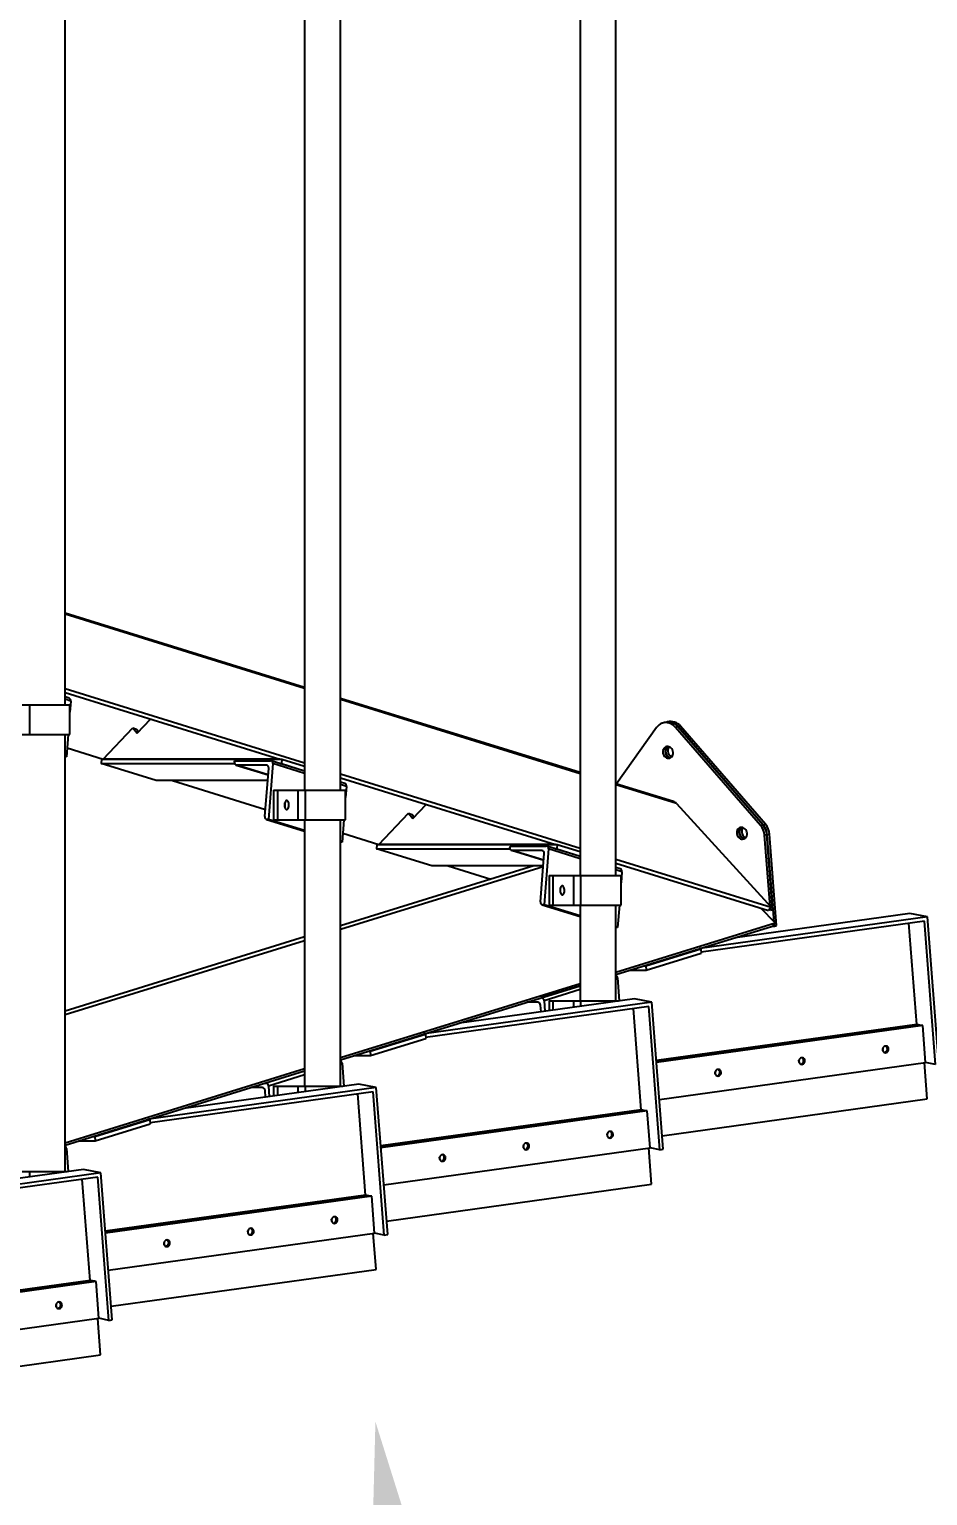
# Model space of a CAD drawing. Header units: millimetres. Extents: x 122 to 2816, y -707 to 556.
# Drawn here: x 830.68 to 841.66, y 300.02 to 317.95 of the extents above; entities that cross this region are included whole.
import ezdxf

# ---------------------------------------------------------------- set-up
doc = ezdxf.new("R2010")
doc.units = ezdxf.units.MM
doc.header["$PDSIZE"] = -1
doc.layers.add('FORMAT', color=7, linetype='Continuous')
doc.styles.add('SLDTEXTSTYLE7', font='TXT', dxfattribs={"width": 0.75})
doc.dimstyles.new('SLDDIMSTYLE3', dxfattribs={"dimtxt": 1.852083, "dimasz": 1.852083, "dimexe": 0, "dimexo": 0.625, "dimgap": 0.463021, "dimtad": 1, "dimdec": 0, "dimlfac": 110, "dimrnd": 1e-09, "dimzin": 12, "dimtxsty": 'SLDTEXTSTYLE7', "dimsah": 1, "dimcen": 2.5, "dimazin": 3, "dimtfac": 1, "dimtdec": 0, "dimtmove": 0, "dimatfit": 3, "dimfrac": 2, "dimtzin": 12})
doc.dimstyles.new('SLDDIMSTYLE5', dxfattribs={"dimtxt": 1.852083, "dimasz": 1.852083, "dimexe": 0, "dimexo": 0.625, "dimgap": 0.463021, "dimtad": 1, "dimlfac": 110, "dimzin": 12, "dimtxsty": 'SLDTEXTSTYLE7', "dimsah": 1, "dimcen": 2.5, "dimadec": 1, "dimazin": 3, "dimtfac": 1, "dimtdec": 1, "dimtmove": 0, "dimatfit": 3, "dimfrac": 2, "dimtzin": 12})

# ---------------------------------------------------------------- blocks, each defined once
blk = doc.blocks.new('*D1071')
at = {"layer": 'Defpoints', "color": 0}
for p in [(861.351, 305.043), (826.351, 299.588), (835.568, 294.59), (812.714, 291.407), (823.623, 291.407)]:
    blk.add_point(p, dxfattribs=at)
at = {"layer": 'FORMAT', "color": 0, "lineweight": -2}
blk.add_line((823.686, 291.407), (835.65, 291.407), dxfattribs=at)
blk.add_arc((773.851, 291.407), 61.799, 1.71718, 7.14078, dxfattribs=at)
at = {"layer": 'FORMAT', "color": 0}
for points in [[(834.865, 299.046), (835.476, 299.132), (834.913, 300.923)], [(835.931, 293.263), (835.313, 293.254), (835.65, 291.407)]]:
    blk.add_solid(points, dxfattribs=at)
at = {"layer": 'FORMAT', "color": 0, "insert": (837.526, 299.12), "char_height": 1.8521, "attachment_point": 1, "rotation": 275.2523, "style": 'SLDTEXTSTYLE7'}
blk.add_mtext('\\A1;8.9°', dxfattribs=at)
blk = doc.blocks.new('*D1073')
at = {"layer": 'Defpoints', "color": 0}
for p in [(878.623, 336.861), (886.025, 336.861), (823.623, 291.407)]:
    blk.add_point(p, dxfattribs=at)
at = {"layer": 'FORMAT', "color": 0, "lineweight": -2}
for p, q in [((878.686, 336.861), (886.025, 336.861)), ((886.025, 293.259), (886.025, 335.009)), ((823.686, 291.407), (886.025, 291.407))]:
    blk.add_line(p, q, dxfattribs=at)
at = {"layer": 'FORMAT', "color": 0}
for points in [[(885.716, 335.009), (886.333, 335.009), (886.025, 336.861)], [(885.716, 293.259), (886.333, 293.259), (886.025, 291.407)]]:
    blk.add_solid(points, dxfattribs=at)
at = {"layer": 'FORMAT', "color": 0, "insert": (883.709, 314.256), "char_height": 1.8521, "attachment_point": 2, "rotation": 90, "style": 'SLDTEXTSTYLE7'}
blk.add_mtext('\\A1;5000', dxfattribs=at)

msp = doc.modelspace()

# ---------------------------------------------------------------- linework, layer by layer
at = {"color": 7, "linetype": 'Continuous', "lineweight": 25}
for p, q in [((831.117749, 309.687359), (831.117749, 321.976968)), ((834.04684, 321.976968), (834.04684, 308.644274)), ((834.485931, 308.644274), (834.485931, 321.976968)), ((837.415022, 321.976968), (837.415022, 307.601189)), ((837.854113, 307.601189), (837.854113, 321.976968)), ((834.04684, 309.901707), (831.117749, 310.808601)), ((831.117749, 309.887296), (834.04684, 308.980402)), ((831.117749, 309.837925), (833.745337, 309.024381)), ((830.595881, 309.687359), (830.684238, 309.687359)), ((830.684238, 309.687359), (830.684238, 309.323723)), ((830.684238, 309.687359), (831.178503, 309.687359)), ((831.168179, 309.768977), (831.117749, 309.784591)), ((831.188916, 309.734241), (831.178503, 309.59972)), ((831.178503, 309.323723), (831.178503, 309.687359)), ((837.415022, 308.858863), (834.485931, 309.765757)), ((831.99961, 309.34201), (832.163718, 309.514076)), ((838.44897, 309.473243), (838.422018, 309.464899)), ((838.482651, 309.479336), (838.481741, 309.479054)), ((830.595881, 309.323723), (830.684238, 309.323723)), ((830.684238, 309.323723), (831.178503, 309.323723)), ((831.117749, 303.981706), (831.117749, 309.323723)), ((831.15714, 309.323723), (831.136066, 309.051465)), ((831.585333, 309.024381), (831.948857, 309.405535)), ((831.948857, 309.405535), (831.99961, 309.34201)), ((831.948857, 309.405535), (831.993776, 309.391628)), ((831.993776, 309.391628), (832.018007, 309.361299)), ((838.349472, 309.411443), (837.858507, 308.721552)), ((838.610454, 309.419787), (838.583502, 309.411443)), ((839.620934, 308.214128), (838.583502, 309.411443)), ((839.647886, 308.222472), (838.610454, 309.419787)), ((838.644135, 309.42588), (838.617183, 309.417535)), ((839.654615, 308.22022), (838.617183, 309.417535)), ((839.681567, 308.228565), (838.644135, 309.42588)), ((831.144534, 309.16086), (831.585333, 309.024381)), ((831.136066, 309.051465), (831.117749, 309.057136)), ((831.12032, 309.051465), (831.117749, 309.051586)), ((831.136066, 309.051465), (831.12032, 309.051465)), ((831.563121, 309.024381), (831.558948, 308.970478)), ((831.558948, 308.970478), (833.190854, 308.970478)), ((832.232741, 308.761861), (831.558948, 308.970478)), ((831.563121, 309.024381), (833.767549, 309.024381)), ((833.745337, 309.024381), (831.585333, 309.024381)), ((833.1885, 308.987279), (833.189891, 309.005247)), ((833.189891, 309.005247), (833.630777, 309.005247)), ((833.209237, 308.952543), (833.601549, 308.831076)), ((833.579366, 308.951344), (833.21721, 308.951344)), ((833.562181, 308.322471), (833.608077, 308.915408)), ((833.659487, 308.969312), (833.606637, 308.286536)), ((834.04684, 308.877697), (833.63875, 309.004048)), ((833.747177, 308.970478), (833.763377, 308.970478)), ((833.767549, 309.024381), (833.763377, 308.970478)), ((833.763377, 308.970478), (834.04684, 308.882713)), ((833.767549, 309.024381), (834.04684, 308.937908)), ((833.596192, 308.761861), (832.232741, 308.761861)), ((832.433222, 308.761861), (833.568973, 308.410214)), ((834.485931, 308.844452), (837.415022, 307.937557)), ((834.485931, 308.795081), (837.114298, 307.981296)), ((834.537139, 308.725892), (834.485931, 308.741747)), ((838.556788, 308.505353), (837.854113, 308.722913)), ((833.667604, 308.644274), (833.667604, 308.280637)), ((833.667604, 308.644274), (833.714841, 308.644274)), ((833.714841, 308.644274), (833.714841, 308.280637)), ((833.714841, 308.644274), (833.964841, 308.644274)), ((833.964841, 308.644274), (833.964841, 308.280637)), ((833.964841, 308.644274), (834.053198, 308.644274)), ((834.053198, 308.644274), (834.053198, 308.280637)), ((834.053198, 308.644274), (834.547464, 308.644274)), ((834.557876, 308.691155), (834.547464, 308.556635)), ((834.547464, 308.280637), (834.547464, 308.644274)), ((834.954293, 307.981296), (835.317817, 308.36245)), ((835.317817, 308.36245), (835.36857, 308.298924)), ((835.317817, 308.36245), (835.362737, 308.348542)), ((835.36857, 308.298924), (835.532678, 308.470991)), ((838.594186, 308.480892), (839.749934, 307.21463)), ((833.582918, 308.287734), (834.04684, 308.144096)), ((833.606637, 308.286536), (833.590891, 308.286536)), ((834.04684, 308.150242), (833.606637, 308.286536)), ((833.667604, 308.280637), (833.714841, 308.280637)), ((833.714841, 308.280637), (833.964841, 308.280637)), ((833.964841, 308.280637), (834.053198, 308.280637)), ((834.04684, 308.280637), (834.04684, 305.024792)), ((834.053198, 308.280637), (834.547464, 308.280637)), ((834.485931, 305.024792), (834.485931, 308.280637)), ((834.5261, 308.280637), (834.505027, 308.00838)), ((835.362737, 308.348542), (835.386967, 308.318214)), ((839.620934, 308.214128), (839.647886, 308.222472)), ((839.654615, 308.22022), (839.681567, 308.228565)), ((834.505027, 308.00838), (834.485931, 308.014292)), ((834.489281, 308.00838), (834.485931, 308.008585)), ((834.505027, 308.00838), (834.489281, 308.00838)), ((834.513494, 308.117774), (834.954293, 307.981296)), ((839.697636, 308.102244), (839.670685, 308.0939)), ((839.737707, 307.228027), (839.670685, 308.0939)), ((839.768791, 307.182988), (839.697636, 308.102244)), ((839.731317, 308.108337), (839.704366, 308.099992)), ((839.78688, 307.033975), (839.704366, 308.099992)), ((839.81777, 306.991435), (839.731317, 308.108337)), ((834.932081, 307.981296), (834.927909, 307.927392)), ((834.927909, 307.927392), (836.559814, 307.927392)), ((835.601701, 307.718775), (834.927909, 307.927392)), ((834.932081, 307.981296), (837.13651, 307.981296)), ((837.114298, 307.981296), (834.954293, 307.981296)), ((836.55746, 307.944194), (836.558851, 307.962162)), ((836.558851, 307.962162), (836.999737, 307.962162)), ((836.578197, 307.909457), (836.970509, 307.787991)), ((836.948327, 307.908259), (836.586171, 307.908259)), ((836.931141, 307.279386), (836.977037, 307.872323)), ((837.028447, 307.926226), (836.975598, 307.24345)), ((837.415022, 307.834853), (837.00771, 307.960963)), ((837.116137, 307.927392), (837.132337, 307.927392)), ((837.13651, 307.981296), (837.132337, 307.927392)), ((837.132337, 307.927392), (837.415022, 307.839869)), ((837.13651, 307.981296), (837.415022, 307.895064)), ((836.849628, 307.718775), (834.485931, 306.986936)), ((836.965152, 307.718775), (835.601701, 307.718775)), ((835.802182, 307.718775), (836.325905, 307.556622)), ((837.854113, 307.801608), (839.749934, 307.21463)), ((837.854113, 307.752237), (839.719627, 307.174643)), ((837.9061, 307.682807), (837.854113, 307.698903)), ((837.926837, 307.64807), (837.916424, 307.513549)), ((837.036564, 307.601189), (837.036564, 307.237552)), ((837.036564, 307.601189), (837.083802, 307.601189)), ((837.083802, 307.601189), (837.083802, 307.237552)), ((837.083802, 307.601189), (837.333802, 307.601189)), ((837.333802, 307.601189), (837.333802, 307.237552)), ((837.333802, 307.601189), (837.422158, 307.601189)), ((837.422158, 307.601189), (837.422158, 307.237552)), ((837.422158, 307.601189), (837.916424, 307.601189)), ((837.916424, 307.237552), (837.916424, 307.601189)), ((836.951878, 307.244649), (837.415022, 307.101252)), ((836.975598, 307.24345), (836.959852, 307.24345)), ((837.415022, 307.107397), (836.975598, 307.24345)), ((837.036564, 307.237552), (837.083802, 307.237552)), ((837.083802, 307.237552), (837.333802, 307.237552)), ((837.333802, 307.237552), (837.422158, 307.237552)), ((837.415022, 307.237552), (837.415022, 306.067877)), ((837.422158, 307.237552), (837.916424, 307.237552)), ((837.854113, 306.067877), (837.854113, 307.237552)), ((837.895061, 307.237552), (837.873987, 306.965294)), ((841.448658, 307.13829), (839.309353, 306.840898)), ((839.799058, 307.021205), (839.62468, 307.20404)), ((839.749934, 307.21463), (839.719627, 307.174643)), ((839.741839, 307.174643), (839.729462, 307.18762)), ((839.741839, 307.174643), (839.739781, 307.201234)), ((839.768791, 307.182988), (839.741839, 307.174643)), ((841.661655, 307.094415), (841.448658, 307.13829)), ((837.854113, 306.419018), (839.799058, 307.021205)), ((837.854113, 306.390331), (839.768606, 306.98309)), ((837.873987, 306.965294), (837.854113, 306.971448)), ((837.858241, 306.965294), (837.854113, 306.965608)), ((837.873987, 306.965294), (837.858241, 306.965294)), ((841.661655, 307.094415), (838.878622, 306.707536)), ((841.624155, 307.043799), (838.89556, 306.664488)), ((839.768606, 306.98309), (839.799058, 307.021205)), ((839.768606, 306.98309), (839.790818, 306.98309)), ((839.790818, 306.98309), (839.788856, 307.008436)), ((839.790818, 306.98309), (839.81777, 306.991435)), ((841.531353, 305.78102), (841.435638, 307.017593)), ((841.759756, 305.29194), (841.624155, 307.043799)), ((841.800733, 305.297636), (841.661655, 307.094415)), ((834.04684, 306.850986), (831.117749, 305.944092)), ((838.218637, 306.496317), (838.892429, 306.704934)), ((838.222809, 306.442413), (838.896601, 306.65103)), ((838.825298, 306.691026), (838.870217, 306.704934)), ((838.892429, 306.704934), (838.870217, 306.704934)), ((838.892429, 306.704934), (838.896601, 306.65103)), ((838.022328, 306.442413), (838.222809, 306.442413)), ((838.196425, 306.496317), (838.241344, 306.510225)), ((838.196425, 306.496317), (838.218637, 306.496317)), ((838.218637, 306.496317), (838.222809, 306.442413)), ((834.485931, 305.376174), (837.415022, 306.283069)), ((834.485931, 305.347487), (837.415022, 306.254382)), ((837.873253, 306.349119), (837.894895, 306.069514)), ((838.292695, 306.05133), (835.509662, 305.664451)), ((838.079698, 306.095204), (835.940393, 305.797812)), ((836.897525, 306.052995), (836.764582, 306.052995)), ((836.93868, 306.106898), (836.94059, 306.106898)), ((836.974863, 306.070963), (836.984769, 305.942995)), ((837.036525, 306.067877), (837.036525, 305.950189)), ((837.036525, 306.067877), (837.083763, 306.067877)), ((837.083763, 306.067877), (837.083763, 305.956756)), ((837.083763, 306.067877), (837.333763, 306.067877)), ((837.333763, 306.067877), (837.42212, 306.067877)), ((837.42212, 306.067877), (837.883117, 306.067877)), ((838.292695, 306.05133), (838.079698, 306.095204)), ((838.431773, 304.254551), (838.292695, 306.05133)), ((838.255195, 306.000714), (835.526599, 305.621403)), ((836.938034, 305.936498), (836.931798, 306.017059)), ((838.162393, 304.737935), (838.066677, 305.974507)), ((838.390796, 304.248855), (838.255195, 306.000714)), ((841.531353, 305.78102), (838.347873, 305.338474)), ((841.589443, 305.769055), (838.349407, 305.318646)), ((841.604934, 305.765864), (838.349817, 305.313359)), ((841.589443, 305.769055), (841.531353, 305.78102)), ((841.604934, 305.765864), (841.589443, 305.769055)), ((841.639704, 305.316669), (841.604934, 305.765864)), ((834.849676, 305.453232), (835.523469, 305.661849)), ((834.853849, 305.399328), (835.527641, 305.607945)), ((835.456337, 305.647941), (835.501257, 305.661849)), ((835.523469, 305.661849), (835.501257, 305.661849)), ((835.523469, 305.661849), (835.527641, 305.607945)), ((834.653367, 305.399328), (834.853849, 305.399328)), ((834.827465, 305.453232), (834.872384, 305.467139)), ((834.827465, 305.453232), (834.849676, 305.453232)), ((834.849676, 305.453232), (834.853849, 305.399328)), ((838.384586, 304.864164), (841.639704, 305.316669)), ((840.092959, 305.315007), (840.090867, 305.342033)), ((841.117375, 305.457414), (841.115284, 305.48444)), ((841.759756, 305.29194), (841.639704, 305.316669)), ((831.117749, 304.33333), (834.04684, 305.240224)), ((831.117749, 304.304643), (834.04684, 305.211537)), ((834.504292, 305.306034), (834.525935, 305.026429)), ((839.068543, 305.172599), (839.066451, 305.199625)), ((841.658982, 304.870665), (841.624622, 305.314573)), ((834.923734, 305.008244), (832.140701, 304.621366)), ((834.886235, 304.957629), (832.157639, 304.578317)), ((834.710737, 305.052119), (832.571432, 304.754727)), ((833.528564, 305.00991), (833.395622, 305.00991)), ((833.569073, 304.893412), (833.562838, 304.973974)), ((833.569719, 305.063813), (833.57163, 305.063813)), ((833.605903, 305.027877), (833.615808, 304.899909)), ((833.667565, 305.024792), (833.667565, 304.907104)), ((833.667565, 305.024792), (833.714803, 305.024792)), ((833.714803, 305.024792), (833.714803, 304.913671)), ((833.714803, 305.024792), (833.964803, 305.024792)), ((833.964803, 305.024792), (834.053159, 305.024792)), ((834.053159, 305.024792), (834.514157, 305.024792)), ((834.923734, 305.008244), (834.710737, 305.052119)), ((835.021836, 303.205769), (834.886235, 304.957629)), ((835.062812, 303.211466), (834.923734, 305.008244)), ((834.793432, 303.69485), (834.697717, 304.931422)), ((838.418946, 304.420257), (841.658982, 304.870665)), ((831.480716, 304.410146), (832.154508, 304.618763)), ((832.087377, 304.604856), (832.132296, 304.618763)), ((832.154508, 304.618763), (832.132296, 304.618763)), ((832.154508, 304.618763), (832.15868, 304.56486)), ((838.162393, 304.737935), (834.978912, 304.295389)), ((838.220483, 304.725969), (834.980447, 304.275561)), ((838.235974, 304.722779), (834.980856, 304.270274)), ((838.220483, 304.725969), (838.162393, 304.737935)), ((838.235974, 304.722779), (838.220483, 304.725969)), ((838.270743, 304.273584), (838.235974, 304.722779)), ((831.458504, 304.410146), (831.503424, 304.424054)), ((831.484888, 304.356243), (832.15868, 304.56486)), ((837.748415, 304.414329), (837.746323, 304.441355)), ((831.135332, 304.262948), (831.156975, 303.983344)), ((831.284407, 304.356243), (831.484888, 304.356243)), ((831.458504, 304.410146), (831.480716, 304.410146)), ((831.480716, 304.410146), (831.484888, 304.356243)), ((835.015626, 303.821079), (838.270743, 304.273584)), ((836.723999, 304.271921), (836.721907, 304.298947)), ((838.290022, 303.82758), (838.255662, 304.271487)), ((838.390796, 304.248855), (838.270743, 304.273584)), ((838.390796, 304.248855), (838.431773, 304.254551)), ((835.699582, 304.129514), (835.69749, 304.15654)), ((831.554774, 303.965159), (828.771741, 303.57828)), ((831.517274, 303.914543), (828.788678, 303.535232)), ((831.341777, 304.009034), (829.202472, 303.711642)), ((830.595842, 303.981706), (830.684199, 303.981706)), ((830.684199, 303.981706), (831.145197, 303.981706)), ((831.424472, 302.651765), (831.328756, 303.888337)), ((831.554774, 303.965159), (831.341777, 304.009034)), ((831.652875, 302.162684), (831.517274, 303.914543)), ((831.693852, 302.16838), (831.554774, 303.965159)), ((835.049986, 303.377172), (838.290022, 303.82758)), ((834.793432, 303.69485), (831.609952, 303.252304)), ((834.851523, 303.682884), (831.611487, 303.232476)), ((834.867013, 303.679693), (831.611896, 303.227188)), ((834.851523, 303.682884), (834.793432, 303.69485)), ((834.867013, 303.679693), (834.851523, 303.682884)), ((834.901783, 303.230499), (834.867013, 303.679693)), ((834.379455, 303.371244), (834.377363, 303.39827)), ((831.646665, 302.777994), (834.901783, 303.230499)), ((833.355038, 303.228836), (833.352946, 303.255862)), ((834.921062, 302.784495), (834.886701, 303.228402)), ((835.021836, 303.205769), (834.901783, 303.230499)), ((835.021836, 303.205769), (835.062812, 303.211466)), ((832.330622, 303.086428), (832.32853, 303.113455)), ((831.424472, 302.651765), (828.240991, 302.209218)), ((831.482562, 302.639799), (828.242526, 302.189391)), ((831.498053, 302.636608), (828.242936, 302.184103)), ((831.482562, 302.639799), (831.424472, 302.651765)), ((831.498053, 302.636608), (831.482562, 302.639799)), ((831.532822, 302.187413), (831.498053, 302.636608)), ((831.681026, 302.334086), (834.921062, 302.784495)), ((831.010494, 302.328158), (831.008402, 302.355184)), ((828.277705, 301.734909), (831.532822, 302.187413)), ((831.552101, 301.741409), (831.517741, 302.185317)), ((831.652875, 302.162684), (831.532822, 302.187413)), ((831.652875, 302.162684), (831.693852, 302.16838)), ((828.312065, 301.291001), (831.552101, 301.741409))]:
    msp.add_line(p, q, dxfattribs=at)
at = {"color": 8, "linetype": 'Continuous', "lineweight": 25}
for p, q in [((834.04684, 309.888825), (831.117749, 310.795719)), ((831.188916, 309.734241), (831.117749, 309.756275)), ((837.415022, 308.845981), (834.485931, 309.752875)), ((831.12032, 309.051465), (831.117749, 309.052261)), ((833.601645, 308.832316), (833.21721, 308.951344)), ((833.594596, 308.946628), (833.579366, 308.951344)), ((834.04684, 308.849381), (833.659487, 308.969312)), ((834.557876, 308.691155), (834.485931, 308.713431)), ((838.594186, 308.480892), (837.854113, 308.710031)), ((834.04684, 308.145366), (833.590891, 308.286536)), ((834.489281, 308.00838), (834.485931, 308.009417)), ((836.970605, 307.789231), (836.586171, 307.908259)), ((836.963556, 307.903543), (836.948327, 307.908259)), ((837.415022, 307.806536), (837.028447, 307.926226)), ((836.964233, 307.706904), (834.485931, 306.939581)), ((837.926837, 307.64807), (837.854113, 307.670587)), ((837.415022, 307.102522), (836.959852, 307.24345)), ((837.858241, 306.965294), (837.854113, 306.966572)), ((834.04684, 306.803631), (831.117749, 305.896737)), ((837.415022, 306.25379), (836.94059, 306.106898)), ((837.873253, 306.349119), (837.854113, 306.343193)), ((837.415022, 306.207243), (836.974863, 306.070963)), ((837.333763, 306.067877), (837.333763, 305.991509)), ((837.42212, 306.067877), (837.42212, 306.003792)), ((834.04684, 305.210946), (833.57163, 305.063813)), ((834.04684, 305.164399), (833.605903, 305.027877)), ((834.504292, 305.306034), (834.485931, 305.300349)), ((833.964803, 305.024792), (833.964803, 304.948424)), ((834.053159, 305.024792), (834.053159, 304.960707)), ((831.135332, 304.262948), (831.117749, 304.257504)), ((830.684199, 303.981706), (830.684199, 303.917622))]:
    msp.add_line(p, q, dxfattribs=at)
at = {"color": 7, "linetype": 'Continuous', "lineweight": 25, "flags": 128}
for points in [[(838.583502, 309.411443), (838.566352, 309.428856), (838.54744, 309.44359), (838.527132, 309.455359), (838.505826, 309.463932), (838.483935, 309.469144), (838.461886, 309.470893), (838.440107, 309.469144), (838.419023, 309.463932), (838.399044, 309.455359), (838.380558, 309.44359), (838.363927, 309.428856), (838.349472, 309.411443)], [(838.5531, 309.10618), (838.550431, 309.121631), (838.544942, 309.136358), (838.53689, 309.149675), (838.526651, 309.160958), (838.514703, 309.169679), (838.501605, 309.175432), (838.487971, 309.177946), (838.474436, 309.177105), (838.461635, 309.172947), (838.450166, 309.165667), (838.440564, 309.155606), (838.43328, 309.143234), (838.428653, 309.129129), (838.4269, 309.113951), (838.428103, 309.09841), (838.432205, 309.083232), (838.439016, 309.069127), (838.448216, 309.056755), (838.459375, 309.046693), (838.471971, 309.039414), (838.485416, 309.035256), (838.499081, 309.034415), (838.512326, 309.036929), (838.524533, 309.042681), (838.535131, 309.051403), (838.543623, 309.062686), (838.549614, 309.076003), (838.552823, 309.09073), (838.5531, 309.10618)], [(838.492316, 309.177509), (838.483847, 309.17176), (838.474245, 309.161699), (838.466961, 309.149326), (838.462334, 309.135221), (838.460581, 309.120044), (838.461784, 309.104502), (838.465886, 309.089324), (838.472697, 309.075219), (838.481897, 309.062847), (838.493056, 309.052786), (838.505652, 309.045506), (838.507619, 309.044682)], [(833.828478, 308.40791), (833.83526, 308.409624), (833.841617, 308.414657), (833.847147, 308.422694), (833.851505, 308.433229), (833.854416, 308.4456), (833.855697, 308.459031), (833.855267, 308.472676), (833.853155, 308.48568), (833.849492, 308.497224), (833.844508, 308.506584), (833.838518, 308.513171), (833.831896, 308.516571), (833.82506, 308.516571), (833.818438, 308.513171), (833.812447, 308.506584), (833.807464, 308.497224), (833.803801, 308.48568), (833.801688, 308.472676), (833.801259, 308.459031), (833.80254, 308.4456), (833.805451, 308.433229), (833.809808, 308.422694), (833.815339, 308.414657), (833.821695, 308.409624), (833.828478, 308.40791)], [(833.804859, 308.435183), (833.806307, 308.440968), (833.808192, 308.454111)], [(839.456253, 308.117952), (839.453585, 308.133402), (839.448096, 308.14813), (839.440044, 308.161447), (839.429804, 308.17273), (839.417856, 308.181451), (839.404759, 308.187203), (839.391124, 308.189718), (839.37759, 308.188876), (839.364789, 308.184719), (839.353319, 308.177439), (839.343718, 308.167378), (839.336433, 308.155005), (839.331806, 308.140901), (839.330053, 308.125723), (839.331256, 308.110181), (839.335359, 308.095003), (839.342169, 308.080899), (839.351369, 308.068526), (839.362528, 308.058465), (839.375125, 308.051185), (839.38857, 308.047028), (839.402234, 308.046186), (839.41548, 308.048701), (839.427687, 308.054453), (839.438284, 308.063175), (839.446777, 308.074457), (839.452768, 308.087774), (839.455976, 308.102502), (839.456253, 308.117952)], [(839.39547, 308.189281), (839.387, 308.183531), (839.377399, 308.17347), (839.370114, 308.161098), (839.365487, 308.146993), (839.363734, 308.131815), (839.364937, 308.116274), (839.36904, 308.101096), (839.37585, 308.086991), (839.38505, 308.074619), (839.396209, 308.064558), (839.407556, 308.057843)], [(837.197438, 307.364825), (837.204221, 307.366539), (837.210577, 307.371572), (837.216108, 307.379608), (837.220465, 307.390143), (837.223376, 307.402515), (837.224657, 307.415945), (837.224228, 307.429591), (837.222115, 307.442595), (837.218452, 307.454139), (837.213469, 307.463499), (837.207478, 307.470085), (837.200856, 307.473486), (837.19402, 307.473486), (837.187398, 307.470085), (837.181408, 307.463499), (837.176424, 307.454139), (837.172761, 307.442595), (837.170649, 307.429591), (837.170219, 307.415945), (837.1715, 307.402515), (837.174411, 307.390143), (837.178769, 307.379608), (837.184299, 307.371572), (837.190656, 307.366539), (837.197438, 307.364825)], [(837.173819, 307.392098), (837.175268, 307.397883), (837.177152, 307.411026)], [(841.187966, 305.480886), (841.185591, 305.492068), (841.18042, 305.501929), (841.172873, 305.509669), (841.163561, 305.514663), (841.153238, 305.516505), (841.142741, 305.515045), (841.132921, 305.510403), (841.124572, 305.502955), (841.118371, 305.493303), (841.114821, 305.48223), (841.114208, 305.470632), (841.116584, 305.45945), (841.121755, 305.449589), (841.129302, 305.441849), (841.138614, 305.436855), (841.148936, 305.435013), (841.159433, 305.436473), (841.169254, 305.441114), (841.177603, 305.448563), (841.183804, 305.458215), (841.187354, 305.469288), (841.187966, 305.480886)], [(840.16355, 305.338478), (840.161174, 305.34966), (840.156004, 305.359521), (840.148457, 305.367262), (840.139145, 305.372255), (840.128822, 305.374097), (840.118325, 305.372638), (840.108504, 305.367996), (840.100155, 305.360547), (840.093955, 305.350895), (840.090404, 305.339822), (840.089792, 305.328225), (840.092167, 305.317043), (840.097338, 305.307182), (840.104885, 305.299441), (840.114197, 305.294448), (840.12452, 305.292606), (840.135017, 305.294065), (840.144837, 305.298707), (840.153186, 305.306156), (840.159387, 305.315807), (840.162938, 305.326881), (840.16355, 305.338478)], [(839.139134, 305.19607), (839.136758, 305.207253), (839.131587, 305.217113), (839.12404, 305.224854), (839.114728, 305.229848), (839.104406, 305.231689), (839.093909, 305.23023), (839.084088, 305.225588), (839.075739, 305.21814), (839.069538, 305.208488), (839.065988, 305.197415), (839.065376, 305.185817), (839.067751, 305.174635), (839.072922, 305.164774), (839.080469, 305.157033), (839.089781, 305.15204), (839.100104, 305.150198), (839.1106, 305.151657), (839.120421, 305.156299), (839.12877, 305.163748), (839.134971, 305.1734), (839.138521, 305.184473), (839.139134, 305.19607)], [(837.819006, 304.4378), (837.81663, 304.448982), (837.81146, 304.458843), (837.803913, 304.466584), (837.794601, 304.471578), (837.784278, 304.473419), (837.773781, 304.47196), (837.76396, 304.467318), (837.755611, 304.45987), (837.749411, 304.450218), (837.74586, 304.439144), (837.745248, 304.427547), (837.747623, 304.416365), (837.752794, 304.406504), (837.760341, 304.398763), (837.769653, 304.39377), (837.779976, 304.391928), (837.790473, 304.393387), (837.800293, 304.398029), (837.808642, 304.405478), (837.814843, 304.41513), (837.818394, 304.426203), (837.819006, 304.4378)], [(836.79459, 304.295393), (836.792214, 304.306575), (836.787043, 304.316436), (836.779496, 304.324176), (836.770184, 304.32917), (836.759862, 304.331012), (836.749365, 304.329553), (836.739544, 304.324911), (836.731195, 304.317462), (836.724994, 304.30781), (836.721444, 304.296737), (836.720832, 304.285139), (836.723207, 304.273957), (836.728378, 304.264097), (836.735925, 304.256356), (836.745237, 304.251362), (836.755559, 304.249521), (836.766056, 304.25098), (836.775877, 304.255622), (836.784226, 304.26307), (836.790427, 304.272722), (836.793977, 304.283795), (836.79459, 304.295393)], [(835.770173, 304.152985), (835.767798, 304.164167), (835.762627, 304.174028), (835.75508, 304.181769), (835.745768, 304.186762), (835.735445, 304.188604), (835.724948, 304.187145), (835.715128, 304.182503), (835.706779, 304.175054), (835.700578, 304.165403), (835.697027, 304.154329), (835.696415, 304.142732), (835.698791, 304.13155), (835.703961, 304.121689), (835.711508, 304.113948), (835.720821, 304.108955), (835.731143, 304.107113), (835.74164, 304.108572), (835.751461, 304.113214), (835.75981, 304.120663), (835.766011, 304.130315), (835.769561, 304.141388), (835.770173, 304.152985)], [(834.450046, 303.394715), (834.44767, 303.405897), (834.442499, 303.415758), (834.434952, 303.423499), (834.42564, 303.428492), (834.415318, 303.430334), (834.404821, 303.428875), (834.395, 303.424233), (834.386651, 303.416784), (834.38045, 303.407132), (834.3769, 303.396059), (834.376288, 303.384462), (834.378663, 303.37328), (834.383834, 303.363419), (834.391381, 303.355678), (834.400693, 303.350685), (834.411015, 303.348843), (834.421512, 303.350302), (834.431333, 303.354944), (834.439682, 303.362393), (834.445883, 303.372045), (834.449433, 303.383118), (834.450046, 303.394715)], [(833.425629, 303.252308), (833.423254, 303.26349), (833.418083, 303.27335), (833.410536, 303.281091), (833.401224, 303.286085), (833.390901, 303.287927), (833.380404, 303.286467), (833.370584, 303.281825), (833.362235, 303.274377), (833.356034, 303.264725), (833.352483, 303.253652), (833.351871, 303.242054), (833.354247, 303.230872), (833.359417, 303.221011), (833.366964, 303.213271), (833.376277, 303.208277), (833.386599, 303.206435), (833.397096, 303.207894), (833.406917, 303.212536), (833.415266, 303.219985), (833.421467, 303.229637), (833.425017, 303.24071), (833.425629, 303.252308)], [(832.401213, 303.1099), (832.398837, 303.121082), (832.393667, 303.130943), (832.386119, 303.138684), (832.376807, 303.143677), (832.366485, 303.145519), (832.355988, 303.14406), (832.346167, 303.139418), (832.337818, 303.131969), (832.331617, 303.122317), (832.328067, 303.111244), (832.327455, 303.099647), (832.32983, 303.088465), (832.335001, 303.078604), (832.342548, 303.070863), (832.35186, 303.065869), (832.362183, 303.064028), (832.37268, 303.065487), (832.3825, 303.070129), (832.390849, 303.077578), (832.39705, 303.087229), (832.4006, 303.098303), (832.401213, 303.1099)], [(831.081085, 302.35163), (831.07871, 302.362812), (831.073539, 302.372673), (831.065992, 302.380414), (831.05668, 302.385407), (831.046357, 302.387249), (831.03586, 302.38579), (831.02604, 302.381148), (831.017691, 302.373699), (831.01149, 302.364047), (831.007939, 302.352974), (831.007327, 302.341377), (831.009703, 302.330194), (831.014873, 302.320334), (831.02242, 302.312593), (831.031733, 302.307599), (831.042055, 302.305758), (831.052552, 302.307217), (831.062373, 302.311859), (831.070722, 302.319307), (831.076923, 302.328959), (831.080473, 302.340032), (831.081085, 302.35163)]]:
    msp.add_lwpolyline(points, dxfattribs=at)
at = {"color": 7, "linetype": 'Continuous', "lineweight": 25}
for centre, radius, start, end in [((831.156511, 309.738454), 0.032678, 352.5925561, 69.0792142), ((838.489062, 309.323717), 0.154808, 38.3582886, 105.009703), ((838.522743, 309.32981), 0.154808, 38.3582886, 105.009703), ((838.480519, 309.300387), 0.180002, 40.6030514, 61.8326599), ((838.521148, 309.122531), 0.06754, 124.7590846, 186.8072415), ((838.527583, 309.116142), 0.073517, 181.2598962, 267.6290178), ((838.558764, 309.127714), 0.071353, 139.1779124, 185.7078626), ((838.566032, 309.124881), 0.078384, 183.1180018, 247.547429), ((833.219174, 308.982349), 0.031068, 170.8693996, 266.3759224), ((833.577403, 308.920338), 0.031068, 350.8693996, 86.3759224), ((833.628813, 308.974242), 0.031068, 350.8693996, 86.3759224), ((834.525471, 308.695368), 0.032678, 352.5925561, 69.0792142), ((833.706699, 308.462579), 0.101845, 355.2307334, 15.4607091), ((833.707109, 308.462456), 0.101483, 344.4105647, 15.5894353), ((833.592855, 308.317541), 0.031068, 170.8693996, 266.3759224), ((839.424301, 308.134302), 0.06754, 124.7590846, 186.8072415), ((839.461918, 308.139486), 0.071353, 139.1779124, 185.7078626), ((839.461975, 308.077943), 0.209319, 4.3720187, 40.5875268), ((839.488926, 308.086287), 0.209319, 4.3720187, 40.5875268), ((839.495656, 308.084035), 0.209319, 4.3720187, 40.5875268), ((839.522607, 308.09238), 0.209319, 4.3720187, 40.5875268), ((839.430737, 308.127913), 0.073517, 181.2598962, 267.6290178), ((839.469186, 308.136653), 0.078384, 183.1180018, 247.547429), ((836.588135, 307.939264), 0.031068, 170.8693996, 266.3759224), ((836.946363, 307.877253), 0.031068, 350.8693996, 86.3759224), ((836.997773, 307.931156), 0.031068, 350.8693996, 86.3759224), ((837.894431, 307.652283), 0.032678, 352.5925561, 69.0792142), ((837.07566, 307.419493), 0.101845, 355.2307298, 15.460796), ((837.07607, 307.41937), 0.101483, 344.4105647, 15.5894353), ((836.961815, 307.274456), 0.031068, 170.8693996, 266.3759224), ((837.833203, 306.346583), 0.04013, 3.6232738, 58.5977721), ((836.894608, 306.015902), 0.037208, 1.7829987, 85.5045747), ((836.937674, 306.069805), 0.037208, 1.7829987, 85.5045747), ((841.13411, 305.482189), 0.038412, 2.8165938, 63.2437577), ((834.464138, 305.303459), 0.040236, 3.6682165, 57.2067184), ((840.107062, 305.33691), 0.041272, 275.2857829, 6.6216975), ((840.109694, 305.339781), 0.038412, 2.8165938, 63.2437577), ((841.131479, 305.479317), 0.041272, 275.2857829, 6.6216975), ((839.082646, 305.194502), 0.041272, 275.2857829, 6.6216975), ((839.085277, 305.197374), 0.038412, 2.8165938, 63.2437578), ((833.525648, 304.972816), 0.037208, 1.7829987, 85.5045747), ((833.568713, 305.02672), 0.037208, 1.7829987, 85.5045747), ((837.762518, 304.436232), 0.041272, 275.2857829, 6.6216975), ((837.76515, 304.439104), 0.038412, 2.8165938, 63.2437578), ((831.095075, 304.260336), 0.040342, 3.7125398, 55.802101), ((836.738102, 304.293824), 0.041272, 275.2857829, 6.6216975), ((836.740733, 304.296696), 0.038412, 2.8165938, 63.2437578), ((835.713686, 304.151417), 0.041272, 275.2857829, 6.6216975), ((835.716317, 304.154289), 0.038412, 2.8165938, 63.2437577), ((834.393558, 303.393147), 0.041272, 275.2857829, 6.6216975), ((834.396189, 303.396018), 0.038412, 2.8165938, 63.2437578), ((833.369142, 303.250739), 0.041272, 275.2857829, 6.6216975), ((833.371773, 303.253611), 0.038412, 2.8165938, 63.2437578), ((832.344725, 303.108332), 0.041272, 275.2857829, 6.6216975), ((832.347357, 303.111203), 0.038412, 2.8165938, 63.2437577), ((831.024598, 302.350062), 0.041272, 275.2857829, 6.6216975), ((831.027229, 302.352933), 0.038412, 2.8165938, 63.2437578)]:
    msp.add_arc(centre, radius, start, end, dxfattribs=at)
msp.add_ellipse((838.543674, 308.414247), major_axis=(-0.022686, 0.092398), ratio=0.81974122, start_param=5.299169922, end_param=5.825541751, dxfattribs=at)

# ---------------------------------------------------------------- dimensions: what is measured, and where the dimension line sits
at = {"layer": 'FORMAT'}
dim = msp.add_linear_dim(base=(886.024558, 336.86111), p1=(823.623232, 291.406565), p2=(878.623232, 336.86111), angle=90, dimstyle='SLDDIMSTYLE3', dxfattribs=at)
dim.commit()
dim.dimension.update_dxf_attribs({"geometry": '*D1073', "text_midpoint": (886.024558, 314.256428), "dimtype": 160})
dim = msp.add_angular_dim_2l(base=(835.567843, 294.589895), line1=((826.350505, 299.588383), (861.350505, 305.042928)), line2=((823.623232, 291.406565), (812.714141, 291.406565)), dimstyle='SLDDIMSTYLE5', dxfattribs=at)
dim.commit()
dim.dimension.update_dxf_attribs({"geometry": '*D1071', "text_midpoint": (835.390409, 297.063738), "dimtype": 162})

doc.saveas('drawing.dxf')
